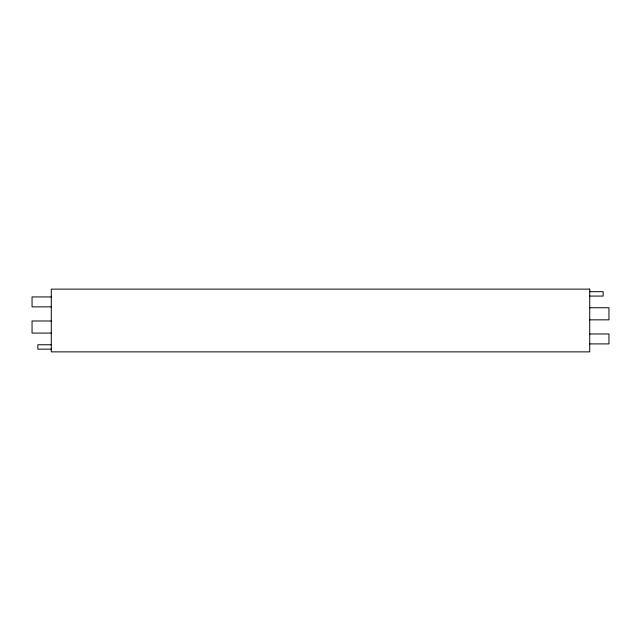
<?xml version="1.0" encoding="UTF-8"?>
<svg xmlns="http://www.w3.org/2000/svg" width="641" height="641" viewBox="0 0 641 641"><rect width="100%" height="100%" fill="white"/><g stroke="black" fill="none" stroke-linecap="round" stroke-linejoin="round"><path stroke-width="0.96" d="M589.72 291.687L603.157 291.687L603.157 296.078L589.72 296.078M51.28 296.935L32.05 296.935L32.05 306.863L51.28 306.863M589.72 307.752L608.95 307.752L608.95 319.843L589.72 319.843M51.28 320.989L32.05 320.989L32.05 333.088L51.28 333.088M589.72 333.977L608.95 333.977L608.95 343.905L589.72 343.905M51.28 344.762L37.843 344.762L37.843 349.153L51.28 349.153M589.72 289.131L51.28 289.131L51.28 351.869L589.72 351.869L589.72 289.131"/></g></svg>
